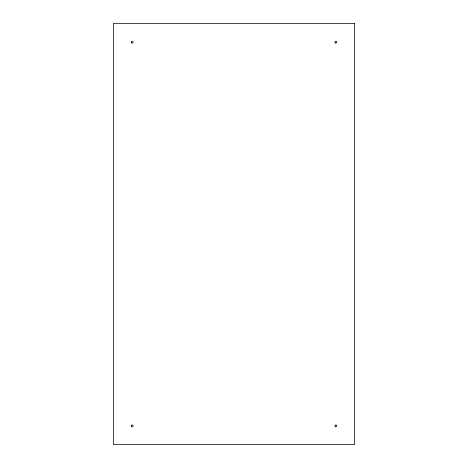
<?xml version="1.0" encoding="UTF-8"?>
<svg xmlns="http://www.w3.org/2000/svg" width="468" height="468" viewBox="0 0 468 468"><rect width="100%" height="100%" fill="white"/><g stroke="black" fill="none" stroke-linecap="round" stroke-linejoin="round"><path stroke-width="0.7" d="M354.586 23.4L113.414 23.4L113.414 444.6L354.586 444.6L354.586 23.4M131.643 42.927A0.936 0.936 0 0 0 133.105 42.219A0.936 0.936 0 0 0 131.76 41.313A0.936 0.936 0 0 0 131.643 42.927M335.363 42.968A0.936 0.936 0 0 0 336.767 42.155A0.936 0.936 0 0 0 335.363 41.342A0.936 0.936 0 0 0 335.363 42.968M131.643 426.623A0.936 0.936 0 0 0 133.105 425.915A0.936 0.936 0 0 0 131.76 425.002A0.936 0.936 0 0 0 131.643 426.623M335.363 426.658A0.936 0.936 0 0 0 336.767 425.845A0.936 0.936 0 0 0 335.363 425.032A0.936 0.936 0 0 0 335.363 426.658"/></g></svg>
